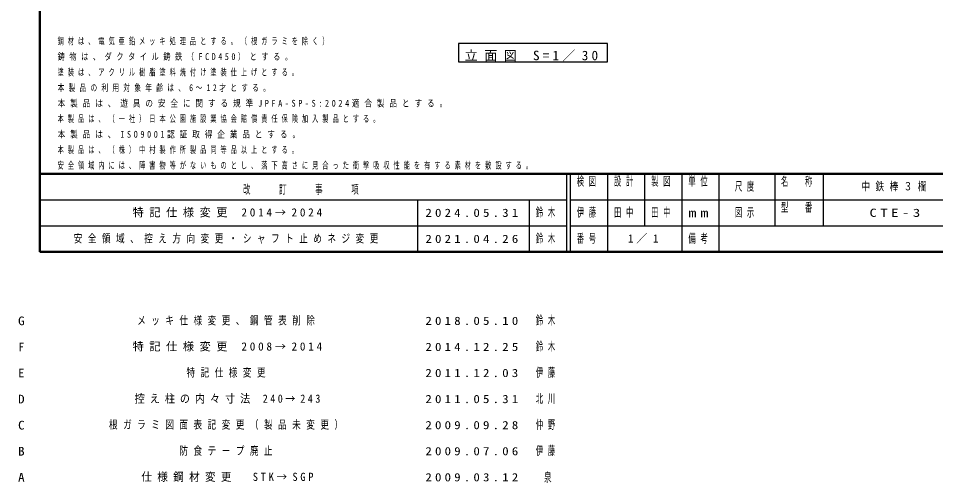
# Model space of a CAD drawing. Units: millimetres at full size, with parts at other scales. Extents: x -11724 to 41, y -1858 to 8010.
# Drawn here: x -11724 to -4328, y -1858 to 1881 of the extents above; entities that cross this region are included whole.
import ezdxf
from ezdxf.enums import TextEntityAlignment as Align

# ---------------------------------------------------------------- set-up
doc = ezdxf.new("R2010")
doc.units = ezdxf.units.MM
doc.layers.add('A3図枠', color=7, linetype='Continuous', lineweight=25)
doc.layers.add('補助', color=2, linetype='Continuous', lineweight=25)
doc.layers.add('図面プロファイル', color=7, linetype='Continuous')
doc.styles.add('ＭＳ ゴシック', font='')
doc.styles.get('ＭＳ ゴシック').set_extended_font_data('MS Gothic')

msp = doc.modelspace()

# ---------------------------------------------------------------- linework, layer by layer
at = {"layer": 'A3図枠', "lineweight": 50}
for p, q in [((-11550, 8010), (-11550, 0)), ((-11550, 630), (0, 630)), ((-11550, 0), (0, 0))]:
    msp.add_line(p, q, dxfattribs=at)
at = {"layer": 'A3図枠', "color": 211}
for p, q in [((-7305, 630), (-7305, 0)), ((-7275, 630), (-7275, 0)), ((-6975, 630), (-6975, 210)), ((-6675, 630), (-6675, 210)), ((-6375, 630), (-6375, 0)), ((-6075, 630), (-6075, 210)), ((-5625, 630), (-5625, 210)), ((-5625, 420), (-2100, 420)), ((-7275, 210), (0, 210))]:
    msp.add_line(p, q, dxfattribs=at)
at = {"layer": 'A3図枠'}
for p, q in [((-5235, 630), (-5235, 210)), ((-11550, 420), (-7305, 420)), ((-8505, 420), (-8505, 0)), ((-7605, 420), (-7605, 0)), ((-7275, 420), (-5625, 420)), ((-11550, 210), (-7305, 210)), ((-6975, 210), (-6975, 0)), ((-6075, 210), (-6075, 0))]:
    msp.add_line(p, q, dxfattribs=at)
at = {"layer": '補助'}
msp.add_lwpolyline([(-8174.566, 1680), (-8174.566, 1530), (-6974.566, 1530), (-6974.566, 1680)], close=True, dxfattribs=at)

# ---------------------------------------------------------------- texts
at = {"layer": 'A3図枠', "color": 4, "char_height": 70.38, "style": 'ＭＳ ゴシック'}
for s, insert, attachment_point in [('\\T1.64;\\W0.6;検図', (-7125, 605), 2), ('\\T1.64;\\W0.6;設計', (-6825, 605), 2), ('\\T1.64;\\W0.6;製図', (-6525, 605), 2), ('\\T1.64;\\W0.6;単位', (-6225, 605), 2), ('\\T1.64;\\W0.6;名\u3000称', (-5430, 603.083), 2), ('\\T1.64;\\W0.6;改\u3000\u3000訂\u3000\u3000事\u3000\u3000項', (-9427.5, 461), 8), ('\\T1.64;\\W0.6;尺度', (-5850, 525), 5), ('\\T1.64;\\W0.6;型\u3000番', (-5430, 395), 2), ('\\T1.5;\\W1.35;mm', (-6225, 315), 5), ('\\T1.64;\\W0.6;図示', (-5850, 315), 5), ('\\T1.64;\\W0.6;番号', (-7125, 105), 5), ('\\T1.64;\\W0.6;備考', (-6225, 105), 5)]:
    msp.add_mtext(s, dxfattribs=dict(at, insert=insert, attachment_point=attachment_point))
at = {"layer": '図面プロファイル', "style": 'ＭＳ ゴシック'}
for s, width, p in [('G', 1.1, (-11700, -555)), ('F', 0.95, (-11700, -765)), ('D', 1.1, (-11700, -1185)), ('C', 1.1, (-11700, -1395)), ('B', 1.1, (-11700, -1605)), ('泉', 0.6, (-7455, -1815)), ('A', 1.1, (-11700, -1815))]:
    msp.add_text(s, height=70.38, dxfattribs=dict(at, width=width)).set_placement(p, align=Align.MIDDLE_CENTER)
msp.add_text('E', height=70.38, dxfattribs=at).set_placement((-11700, -975), align=Align.MIDDLE_CENTER)
at = {"layer": '図面プロファイル', "attachment_point": 5, "style": 'ＭＳ ゴシック'}
for s, insert, char_height in [('\\T1.64;\\W0.75;中鉄棒３欄', (-4642.5, 525), 65.98), ('\\T1.5;特記仕様変更\\~2014→2024', (-10027.5, 315), 65.98), ('\\T1.5;\\W1.15;2024.05.31', (-8055, 315), 65.98), ('\\T1.64;\\W0.6;鈴木', (-7455, 315), 70.38), ('\\T1.64;\\W0.6;伊藤', (-7125, 315), 70.38), ('\\T1.64;\\W0.6;田中', (-6825, 315), 70.38), ('\\T1.64;\\W0.6;田中', (-6525, 315), 70.38), ('\\T1.5;\\W1.3;CTE-3', (-4642.5, 315), 65.98), ('\\T1.64;\\W0.75;安全領域、控え方向変更・シャフト止めネジ変更', (-10027.5, 105), 65.98), ('\\T1.64;\\W0.6;鈴木', (-7455, 105), 70.38), ('\\T1.5;1／1', (-6675, 105), 65.98), ('\\T1.5;\\W1.15;2021.04.26', (-8055, 105), 65.98), ('\\T1.64;\\W0.75;メッキ仕様変更、鋼管表削除', (-10027.5, -555), 65.98), ('\\T1.64;\\W0.6;鈴木', (-7455, -555), 70.38), ('\\T1.5;\\W1.15;2018.05.10', (-8055, -555), 65.98), ('\\T1.5;特記仕様変更\\~2008→2014', (-10027.5, -765), 65.98), ('\\T1.5;\\W1.15;2014.12.25', (-8055, -765), 65.98), ('\\T1.64;\\W0.6;鈴木', (-7455, -765), 70.38), ('\\T1.64;\\W0.75;特記仕様変更', (-10027.5, -975), 65.98), ('\\T1.5;\\W1.15;2011.12.03', (-8055, -975), 65.98), ('\\T1.64;\\W0.6;伊藤', (-7455, -975), 70.38), ('\\T1.5;\\W0.9;控え柱の内々寸法\\~240→243', (-10027.5, -1185), 65.98), ('\\T1.5;\\W1.15;2011.05.31', (-8055, -1185), 65.98), ('\\T1.64;\\W0.6;北川', (-7455, -1185), 70.38), ('\\T1.64;\\W0.75;根ガラミ図面表記変更（製品未変更）', (-10027.5, -1395), 65.98), ('\\T1.5;\\W1.15;2009.09.28', (-8055, -1395), 65.98), ('\\T1.64;\\W0.6;仲野', (-7455, -1395), 70.38), ('\\T1.64;\\W0.75;防食テープ廃止', (-10027.5, -1605), 65.98), ('\\T1.5;\\W1.15;2009.07.06', (-8055, -1605), 65.98), ('\\T1.64;\\W0.6;伊藤', (-7455, -1605), 70.38), ('\\T1.5;\\W0.95;仕様鋼材変更\u3000STK→SGP', (-10027.5, -1815), 65.98), ('\\T1.5;\\W1.15;2009.03.12', (-8055, -1815), 65.98)]:
    msp.add_mtext(s, dxfattribs=dict(at, insert=insert, char_height=char_height))
at = {"layer": '補助', "style": 'ＭＳ ゴシック'}
for s, insert, char_height, attachment_point in [('\\T1.64;\\W0.65;鋼材は、電気亜鉛メッキ処理品とする。（根ガラミを除く）', (-11407.343, 1663.77), 54.99, 7), ('\\T1.5;立面図\\~S=1／30', (-7574.566, 1535), 76.98, 8), ('\\T1.64;\\W0.75;鋳物は、ダクタイル鋳鉄（FCD450）とする。', (-11407.343, 1538.77), 54.99, 7), ('\\T1.64;\\W0.65;塗装は、アクリル樹脂塗料焼付け塗装仕上げとする。', (-11407.343, 1413.77), 54.99, 7), ('\\T1.64;\\W0.7;本製品の利用対象年齢は、6～12才とする。', (-11407.343, 1288.77), 54.99, 7), ('\\T1.64;\\W0.8;本製品は、遊具の安全に関する規準JPFA-SP-S:2024適合製品とする。', (-11407.343, 1163.77), 54.99, 7), ('\\T1.64;\\W0.65;本製品は、（一社）日本公園施設業協会賠償責任保険加入製品とする。', (-11407.343, 1038.77), 54.99, 7), ('\\T1.64;\\W0.8;本製品は、ISO9001認証取得企業品とする。', (-11407.343, 913.77), 54.99, 7), ('\\T1.64;\\W0.65;本製品は、（株）中村製作所製品同等品以上とする。', (-11407.343, 788.77), 54.99, 7), ('\\T1.64;\\W0.65;安全領域内には、障害物等がないものとし、落下高さに見合った衝撃吸収性能を有する素材を敷設する。', (-11407.343, 663.77), 54.99, 7)]:
    msp.add_mtext(s, dxfattribs=dict(at, insert=insert, char_height=char_height, attachment_point=attachment_point))

doc.saveas('drawing.dxf')
